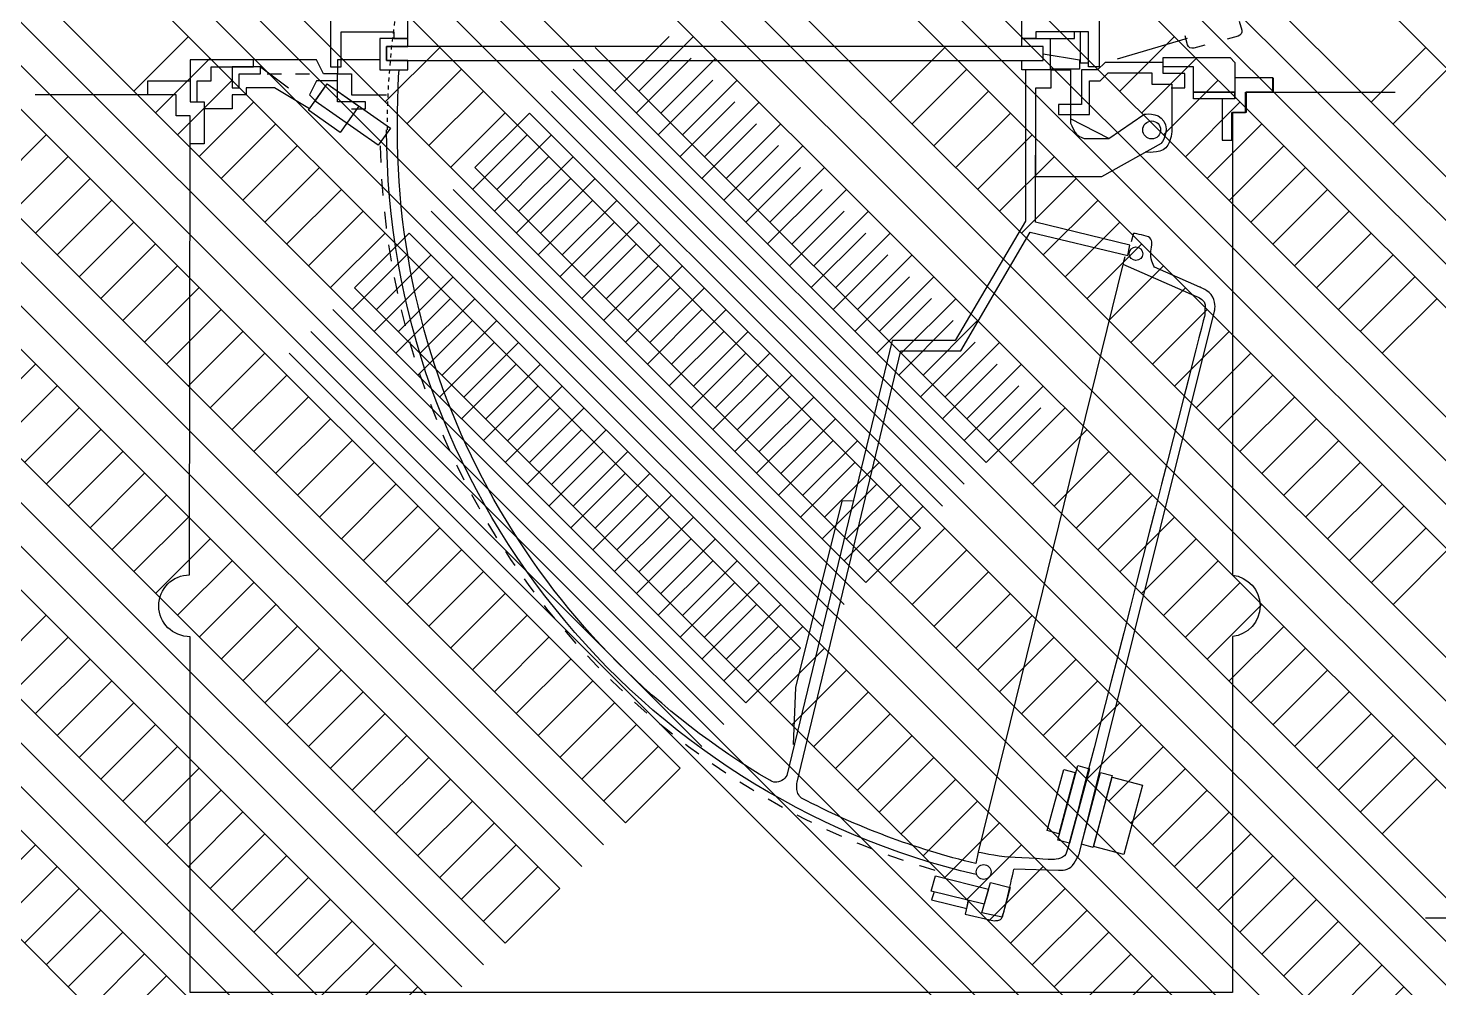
# Model space of a CAD drawing. Extents: x -55 to 222, y 59 to 251.
# Drawn here: x 38.5 to 160.6, y 102.2 to 185.3 of the extents above; entities that cross this region are included whole.
import ezdxf

# ---------------------------------------------------------------- set-up
doc = ezdxf.new("R2010")
doc.units = 0
doc.linetypes.add('AI9-LType1', pattern=[0.697088, 0.348544, -0.348544])
doc.linetypes.add('AI9-LType2', pattern=[2.865966, 1.432983, -1.432983])
doc.layers.add('LIVELLO_1', color=160, linetype='Continuous')

# ---------------------------------------------------------------- blocks, each defined once
blk = doc.blocks.new('AI9-BLK3')
at = {"layer": 'LIVELLO_1', "color": 7}
for p, q in [((-62.0733, 91.771056), (36.312426, -6.61777)), ((-63.966035, 89.878149), (34.419691, -8.509127)), ((-65.856531, 87.985413), (32.528333, -10.402207)), ((-72.479211, 81.362734), (25.906515, -17.022992)), ((-74.371429, 79.472927), (24.013435, -18.916072)), ((-76.262615, 77.580019), (22.123111, -20.807429)), ((-82.885294, 70.957512), (15.500432, -27.431314)), ((-84.777168, 69.064777), (13.607697, -29.322672)), ((-86.668526, 67.173419), (11.7172, -31.215407)), ((40.311148, 67.163773), (138.717545, -31.225054)), ((35.579654, 62.432451), (133.988462, -35.954825)), ((-93.292066, 60.55229), (5.094521, -37.836536)), ((33.687952, 60.539716), (132.094349, -37.847561)), ((-95.183251, 58.659555), (3.202647, -39.729272)), ((31.796595, 58.648358), (130.200924, -39.738918)), ((-97.075987, 56.76837), (1.309911, -41.620629)), ((29.903859, 56.757173), (128.309911, -41.630275)), ((-101.805931, 52.037048), (-3.420032, -46.352123)), ((25.173054, 52.025851), (123.577728, -46.361425)), ((-103.70814, 50.134494), (-5.301227, -48.254161)), ((23.279974, 50.134494), (121.686371, -48.254161)), ((-105.598636, 48.241758), (-7.193962, -50.145518)), ((21.387239, 48.241758), (119.793635, -50.145518)), ((-107.491544, 46.350573), (-9.085147, -52.038598)), ((19.494503, 46.350573), (117.9009, -52.038598)), ((-112.222866, 41.618907), (-13.81578, -56.768025)), ((14.764043, 41.618907), (113.170439, -56.768025)), ((-114.115946, 39.725999), (-15.708516, -58.659382)), ((12.871307, 39.725999), (111.277359, -58.659382)), ((-116.00782, 37.836364), (-17.601423, -60.552462)), ((10.979605, 37.836364), (109.384624, -60.552462)), ((-117.900555, 35.943629), (-19.494331, -62.44382)), ((9.08687, 35.943629), (107.493955, -62.44382)), ((-35.584305, 27.43941), (-30.855395, 32.170732)), ((6.040372, 27.43941), (10.771694, 32.170732)), ((8.139469, 27.429764), (12.871307, 32.159536)), ((49.774481, 27.429764), (54.504253, 32.161086)), ((-122.632222, 31.213685), (-24.224792, -67.174969)), ((-13.827666, 26.493559), (-9.096172, 31.224881)), ((4.356237, 31.213685), (102.761083, -67.174969)), ((29.903859, 26.482363), (34.635009, 31.213685)), ((71.536805, 26.482363), (76.268299, 31.213685)), ((-33.693981, 25.548225), (-28.962659, 30.277652)), ((-11.934758, 24.600824), (-7.203436, 29.332146)), ((2.463502, 29.320949), (100.87007, -69.066327)), ((7.931729, 25.548225), (12.663051, 30.279547)), ((10.032721, 25.537029), (14.764043, 30.268351)), ((31.796595, 24.591178), (36.527056, 29.3225)), ((51.665839, 25.537029), (56.399055, 30.268351)), ((73.42954, 24.591178), (78.160345, 29.3225)), ((-31.801074, 23.654973), (-27.07113, 28.386467)), ((9.824465, 23.654973), (14.553547, 28.386467)), ((11.925456, 23.643776), (16.655917, 28.375443)), ((53.558919, 23.643776), (58.289379, 28.375443)), ((-10.04185, 22.711017), (-5.313112, 27.43941)), ((0.570766, 27.429764), (98.977335, -70.959062)), ((33.687952, 22.698442), (38.419791, 27.429764)), ((-29.908338, 21.763788), (-25.179256, 26.493559)), ((11.7172, 21.763788), (16.446283, 26.493559)), ((13.818192, 21.752591), (18.548825, 26.482363)), ((55.451654, 21.752591), (60.182115, 26.482363)), ((-28.016808, 19.872603), (-23.287898, 24.600824)), ((-8.150665, 20.818281), (-3.420032, 25.548225)), ((-6.052774, 20.805707), (-1.322314, 25.537029)), ((-1.322314, 25.537029), (97.084944, -72.85042)), ((13.607697, 19.872603), (18.339018, 24.600824)), ((15.710238, 19.859856), (20.44156, 24.591178)), ((35.579654, 20.805707), (40.311148, 25.537029)), ((57.3437, 19.859856), (62.07485, 24.591178)), ((-47.883296, 18.925201), (-43.152663, 23.654973)), ((-6.257758, 18.925201), (-1.528675, 23.654973)), ((-4.160556, 18.9159), (0.570766, 23.643776)), ((37.47239, 18.9159), (42.203884, 23.643776)), ((-26.125623, 17.979867), (-21.395163, 22.711017)), ((15.500432, 17.979867), (20.230204, 22.711017)), ((17.603318, 17.968498), (22.33464, 22.698442)), ((59.236436, 17.970049), (63.967586, 22.698442)), ((-45.992111, 17.034016), (-41.261478, 21.763788)), ((-24.233577, 16.08851), (-19.503805, 20.818281)), ((-6.052774, 20.805707), (92.35345, -77.580191)), ((-4.365883, 17.034016), (0.36406, 21.763788)), ((-2.26782, 17.023164), (2.463502, 21.752591)), ((17.391617, 16.08851), (22.123111, 20.818281)), ((19.494503, 16.077313), (24.227376, 20.805707)), ((39.365814, 17.023164), (44.096964, 21.752591)), ((61.127793, 16.077313), (65.858943, 20.807085)), ((-44.099892, 15.141281), (-39.370121, 19.872603)), ((-2.474526, 15.141281), (2.256796, 19.872603)), ((-0.376635, 15.131807), (4.356237, 19.859856)), ((41.25855, 15.131807), (45.989699, 19.859856)), ((-22.340841, 14.195774), (-17.610897, 18.925201)), ((-7.945682, 18.9159), (90.460714, -79.472927)), ((19.284869, 14.195774), (24.013435, 18.925201)), ((21.387239, 14.184578), (26.118044, 18.9159)), ((63.020873, 14.186128), (67.751334, 18.9159)), ((-42.207157, 13.249923), (-37.477213, 17.979867)), ((-0.581446, 13.249923), (4.147292, 17.979867)), ((1.516273, 13.238727), (6.246733, 17.968498)), ((43.151285, 13.238727), (47.881746, 17.970049)), ((-40.315799, 11.357188), (-35.584305, 16.08851)), ((-20.449484, 12.304417), (-15.719023, 17.034016)), ((-9.83704, 17.023164), (88.567979, -81.366007)), ((1.309911, 11.357188), (6.040372, 16.08851)), ((3.410731, 11.347542), (8.139469, 16.077313)), ((21.176055, 12.304417), (25.906515, 17.034016)), ((23.279974, 12.29322), (28.010779, 17.023164)), ((45.042298, 11.347542), (49.774481, 16.077313)), ((64.913609, 12.29322), (69.644069, 17.024542)), ((-18.556576, 10.411337), (-13.827666, 15.141281)), ((-16.460236, 10.400485), (-11.729775, 15.130084)), ((-11.729775, 15.130084), (86.677311, -83.257364)), ((23.068101, 10.411337), (27.797873, 15.141281)), ((25.173054, 10.400485), (29.903859, 15.131807)), ((66.805655, 10.400485), (71.536805, 15.131807)), ((-38.422892, 9.466003), (-33.693981, 14.195774)), ((3.202647, 9.466003), (7.931729, 14.195774)), ((5.301399, 9.454634), (10.032721, 14.184578)), ((46.934344, 9.454634), (51.665839, 14.186128)), ((-36.529984, 7.572751), (-31.801074, 12.304417)), ((-16.665391, 8.518601), (-11.934758, 13.249923)), ((-14.569739, 8.5093), (-9.83704, 13.238727)), ((5.094521, 7.572751), (9.824465, 12.304417)), ((7.194135, 7.561898), (11.925456, 12.29322)), ((24.960836, 8.518601), (29.690608, 13.249923)), ((27.063378, 8.5093), (31.796595, 13.238727)), ((48.827424, 7.561898), (53.558919, 12.29322)), ((68.698391, 8.5093), (73.42954, 13.238727)), ((-14.773345, 6.625866), (-10.04185, 11.357188)), ((-12.677004, 6.61622), (-7.945682, 11.345991)), ((26.852194, 6.625866), (31.583344, 11.357188)), ((28.957836, 6.61622), (33.687952, 11.347542)), ((70.589748, 6.61622), (75.32262, 11.347542)), ((-34.63966, 5.680015), (-29.908338, 10.411337)), ((-16.460236, 10.400485), (81.944783, -87.988514)), ((6.985878, 5.680015), (11.7172, 10.411337)), ((9.08687, 5.670713), (13.818192, 10.400485)), ((50.720504, 5.670713), (55.451654, 10.400485)), ((-12.880437, 4.734681), (-8.150665, 9.466003)), ((-10.784096, 4.723484), (-6.052774, 9.454634)), ((28.744929, 4.734681), (33.474012, 9.466003)), ((30.849194, 4.723484), (35.579654, 9.454634)), ((72.482828, 4.723484), (77.213289, 9.454634)), ((-32.748303, 3.78728), (-28.016808, 8.518601)), ((-18.353316, 8.5093), (80.051358, -89.879871)), ((-10.989079, 2.843323), (-6.257758, 7.572751)), ((-8.891361, 2.832127), (-4.160556, 7.561898)), ((8.878614, 3.78728), (13.607697, 8.518601)), ((10.979605, 3.777633), (15.710238, 8.5093)), ((30.636287, 2.843323), (35.366747, 7.572751)), ((32.741929, 2.832127), (37.47239, 7.561898)), ((52.61324, 3.777633), (57.3437, 8.5093)), ((-30.855395, 1.897472), (-26.125623, 6.625866)), ((-20.246051, 6.61622), (78.160345, -91.772607)), ((10.771694, 1.897472), (15.500432, 6.625866)), ((12.871307, 1.884898), (17.603318, 6.61622)), ((54.504253, 1.886276), (59.235058, 6.61622)), ((-9.096172, 0.952138), (-4.365883, 5.680015)), ((-7.000003, 0.939391), (-2.26782, 5.670713)), ((32.528333, 0.952138), (37.258105, 5.680015)), ((34.635009, 0.939391), (39.365814, 5.670713)), ((-48.828975, -0.941114), (-44.099892, 3.78728)), ((-28.962659, 0.004737), (-24.233577, 4.734681)), ((-22.138959, 4.723484), (76.268299, -93.663964)), ((-7.203436, -0.941114), (-2.474526, 3.78728)), ((-5.106407, -0.951966), (-0.376635, 3.777633)), ((12.663051, 0.004737), (17.391617, 4.734681)), ((14.764043, -0.004909), (19.494503, 4.723484)), ((34.419691, -0.941114), (39.151185, 3.78728)), ((36.527056, -0.950416), (41.25855, 3.777633)), ((56.396299, -0.004909), (61.127793, 4.723484)), ((-27.07113, -1.886448), (-22.340841, 2.843323)), ((14.553547, -1.886448), (19.284869, 2.843323)), ((16.655917, -1.897645), (21.387239, 2.832127)), ((58.289379, -1.896267), (63.020873, 2.832127)), ((-46.937617, -2.833849), (-42.207157, 1.897472)), ((-5.313112, -2.833849), (-0.581446, 1.897472)), ((-3.213671, -2.843151), (1.516273, 1.884898)), ((36.312426, -2.832299), (41.042198, 1.897472)), ((38.418413, -2.843151), (43.151285, 1.884898)), ((-45.04471, -4.725035), (-40.315799, 0.004737)), ((-25.179256, -3.779184), (-20.449484, 0.950243)), ((-3.420032, -4.725035), (1.309911, 0.004737)), ((16.446283, -3.779184), (21.176055, 0.952138)), ((18.548825, -3.789002), (23.279974, 0.939391)), ((60.182115, -3.789002), (64.913609, 0.939391)), ((-23.287898, -5.670369), (-18.556576, -0.941114)), ((-1.322314, -4.736403), (3.409353, -0.004909)), ((18.339018, -5.670369), (23.068101, -0.941114)), ((20.44156, -5.681738), (25.173054, -0.950416)), ((40.311148, -4.734336), (45.042298, -0.004909)), ((62.07485, -5.681738), (66.805655, -0.950416)), ((-43.152663, -6.61777), (-38.422892, -1.886448)), ((-1.528675, -6.61777), (3.202647, -1.886448)), ((0.570766, -6.627416), (5.301399, -1.897645)), ((42.203884, -6.627416), (46.934344, -1.896267)), ((-21.395163, -7.563449), (-16.665391, -2.833849)), ((20.230204, -7.563449), (24.960836, -2.832299)), ((22.33464, -7.573095), (27.063378, -2.843151)), ((63.966208, -7.573095), (68.698391, -2.843151)), ((-41.261478, -8.509127), (-36.529984, -3.779184)), ((-19.503805, -9.456529), (-14.773345, -4.725035)), ((0.36406, -8.509127), (5.094521, -3.779184)), ((2.463502, -8.520152), (7.194135, -3.789002)), ((22.123111, -9.456529), (26.852194, -4.725035)), ((24.225998, -9.466175), (28.956458, -4.734336)), ((44.096964, -8.520152), (48.827424, -3.789002)), ((65.858943, -9.466175), (70.589748, -4.734336)), ((-39.370121, -10.402207), (-34.63966, -5.670369)), ((2.256796, -10.402207), (6.985878, -5.670369)), ((4.356237, -10.412887), (9.08687, -5.681738)), ((45.987632, -10.412887), (50.720504, -5.681738)), ((-17.610897, -11.347542), (-12.880437, -6.61777)), ((24.013435, -11.347542), (28.744929, -6.61777)), ((26.118044, -11.35891), (30.849194, -6.627416)), ((67.751334, -11.35891), (72.482828, -6.627416)), ((-37.477213, -12.294943), (-32.748303, -7.563449)), ((-15.719023, -13.240277), (-10.989079, -8.509127)), ((4.147292, -12.294943), (8.878614, -7.563449)), ((6.246733, -12.304245), (10.979605, -7.573095)), ((25.906515, -13.240277), (30.636287, -8.509127)), ((28.010779, -13.251646), (32.741929, -8.520152)), ((47.881746, -12.304245), (52.611517, -7.573095)), ((69.644069, -13.250268), (74.375564, -8.520152)), ((-35.584305, -14.187678), (-30.855395, -9.456529)), ((6.040372, -14.187678), (10.769799, -9.456529)), ((8.139469, -14.197325), (12.871307, -9.466175)), ((49.773103, -14.197325), (54.504253, -9.466175)), ((-13.827666, -15.133357), (-9.096172, -10.402207)), ((29.903859, -15.143003), (34.635009, -10.412887)), ((71.536805, -15.143003), (76.268299, -10.412887)), ((-33.693981, -16.079036), (-28.962659, -11.347542)), ((7.931729, -16.079036), (12.663051, -11.347542)), ((10.032721, -16.09006), (14.764043, -11.35891)), ((51.665839, -16.088682), (56.396299, -11.35891)), ((-31.801074, -17.970393), (-27.07113, -13.240277)), ((-11.934758, -17.022992), (-7.203436, -12.294943)), ((9.824465, -17.970393), (14.553547, -13.240277)), ((11.925456, -17.981418), (16.655917, -13.251646)), ((31.794872, -17.035739), (36.525677, -12.304245)), ((53.558919, -17.981418), (58.289379, -13.250268)), ((73.42954, -17.034016), (78.160345, -12.304245)), ((-10.04185, -18.916072), (-5.313112, -14.187678)), ((33.687952, -18.926752), (38.418413, -14.197325)), ((-29.909716, -19.861406), (-25.179256, -15.133357)), ((11.7172, -19.861406), (16.446283, -15.133357)), ((13.818192, -19.871052), (18.548825, -15.143003)), ((55.451654, -19.871052), (60.182115, -15.143003)), ((-28.016808, -21.754142), (-23.287898, -17.022992)), ((-8.150665, -20.807429), (-3.420032, -16.079036)), ((13.607697, -21.754142), (18.339018, -17.022992)), ((15.708688, -21.764132), (20.44156, -17.035739)), ((35.579654, -20.816731), (40.311148, -16.088682)), ((57.3437, -21.764132), (62.07485, -17.034016)), ((-47.883296, -22.700165), (-43.152663, -17.970393)), ((-6.257758, -22.700165), (-1.528675, -17.970393)), ((37.47239, -22.709467), (42.203884, -17.981418)), ((-26.125623, -23.645499), (-21.395163, -18.916072)), ((15.500432, -23.645499), (20.230204, -18.916072)), ((17.601423, -23.655145), (22.333262, -18.926752)), ((59.235058, -23.655145), (63.966208, -18.926752)), ((-45.992111, -24.591178), (-41.261478, -19.861406)), ((-4.365883, -24.591178), (0.36406, -19.861406)), ((39.363747, -24.602547), (44.096964, -19.871052)), ((-44.099892, -26.483913), (-39.370121, -21.754142)), ((-24.233577, -25.538579), (-19.503805, -20.807429)), ((-2.474526, -26.483913), (2.256796, -21.754142)), ((19.494503, -25.547881), (24.225998, -20.818109)), ((41.25855, -26.495282), (45.987632, -21.764132)), ((61.127793, -25.547881), (65.858943, -20.816731)), ((-22.340841, -27.431314), (-17.610897, -22.700165)), ((21.387239, -27.440961), (26.118044, -22.709467)), ((63.020873, -27.440961), (67.751334, -22.709467)), ((-42.207157, -28.377338), (-37.477213, -23.645499)), ((-0.581446, -28.377338), (4.147292, -23.645499)), ((43.149563, -28.386639), (47.881746, -23.655145)), ((-40.315799, -30.270073), (-35.584305, -25.538579)), ((-20.449484, -29.322672), (-15.719023, -24.591178)), ((1.309911, -30.270073), (6.040372, -25.538579)), ((23.279974, -29.333696), (28.010779, -24.602547)), ((45.042298, -30.279375), (49.773103, -25.547881)), ((64.913609, -29.333696), (69.644069, -24.602547)), ((-18.556576, -31.215407), (-13.827666, -26.483913)), ((25.170643, -31.225054), (29.901792, -26.495282)), ((66.805655, -31.225054), (71.536805, -26.495282)), ((-38.422892, -32.161086), (-33.693981, -27.431314)), ((3.202647, -32.161086), (7.931729, -27.431314)), ((46.934344, -32.172455), (51.665839, -27.440961)), ((-16.665391, -33.108487), (-11.934758, -28.377338)), ((27.063378, -33.117789), (31.794872, -28.386639)), ((68.698391, -33.117789), (73.42954, -28.386639)), ((-36.531534, -34.053821), (-31.801074, -29.322672)), ((-14.773345, -34.999845), (-10.04185, -30.270073)), ((5.094521, -34.053821), (9.824465, -29.322672)), ((28.956458, -35.009146), (33.687952, -30.279375)), ((48.827424, -34.063812), (53.558919, -29.333696)), ((70.589748, -35.009146), (75.32262, -30.279375)), ((-34.63966, -35.946557), (-29.909716, -31.215407)), ((50.720504, -35.956548), (55.451654, -31.225054)), ((-12.880437, -36.891202), (-8.150665, -32.161086)), ((30.849194, -36.901882), (35.579654, -32.172455)), ((72.482828, -36.901882), (77.213289, -32.172455)), ((-32.748303, -37.836536), (-28.016808, -33.108487)), ((-10.989079, -38.782215), (-6.257758, -34.053821)), ((32.741929, -38.791517), (37.47239, -34.063812)), ((52.611517, -37.847561), (57.3437, -33.117789)), ((-30.855395, -39.729272), (-26.125623, -34.999845)), ((54.504253, -39.738918), (59.235058, -35.009146)), ((-9.096172, -40.67495), (-4.365883, -35.943801)), ((34.635009, -40.684252), (39.363747, -35.956548)), ((-48.828975, -42.566308), (-44.099892, -37.836536)), ((-28.962659, -41.620629), (-24.233577, -36.891202)), ((-7.203436, -42.566308), (-2.474526, -37.836536)), ((36.525677, -42.577677), (41.25855, -37.847561)), ((56.396299, -41.630275), (61.127793, -36.901882)), ((-27.07113, -43.513709), (-22.340841, -38.782215)), ((58.289379, -43.523011), (63.020873, -38.791517)), ((-46.937617, -44.459043), (-42.207157, -39.729272)), ((-5.313112, -44.459043), (-0.581446, -39.729272)), ((38.418413, -44.46869), (43.149563, -39.738918)), ((-25.179256, -45.404722), (-20.449484, -40.67495)), ((60.182115, -45.416091), (64.913609, -40.684252)), ((-45.04471, -46.352123), (-40.315799, -41.620629)), ((-23.287898, -47.297802), (-18.556576, -42.566308)), ((-3.420032, -46.352123), (1.309911, -41.620629)), ((40.311148, -46.361425), (45.042298, -41.630275)), ((62.07485, -47.308826), (66.805655, -42.577677)), ((-43.152663, -48.244859), (-38.422892, -43.513709)), ((42.203884, -48.254161), (46.934344, -43.523011)), ((-21.395163, -49.190538), (-16.665391, -44.459043)), ((63.966208, -49.200184), (68.698391, -44.46869)), ((-41.261478, -50.136216), (-36.531534, -45.404722)), ((-19.503805, -51.083617), (-14.773345, -46.352123)), ((44.096964, -50.145518), (48.827424, -45.416091)), ((65.858943, -51.092919), (70.589748, -46.361425)), ((-39.370121, -52.028952), (-34.63966, -47.297802)), ((45.987632, -52.038598), (50.720504, -47.308826)), ((-17.610897, -52.97463), (-12.880437, -48.244859)), ((67.751334, -52.984277), (72.482828, -48.254161)), ((-37.477213, -53.920309), (-32.748303, -49.190538)), ((47.881746, -53.929955), (52.611517, -49.200184)), ((-15.719023, -54.867366), (-10.989079, -50.136216)), ((69.644069, -54.877012), (74.375564, -50.145518))]:
    blk.add_line(p, q, dxfattribs=at)
for points in [[(-60.180392, 93.663792), (38.205162, -4.725035), (42.934244, 0.004737)], [(-70.587853, 83.255469), (27.797873, -15.133357), (32.528333, -10.402207)], [(-80.993936, 72.85042), (17.391617, -25.538579), (22.123111, -20.807429)], [(-91.399847, 62.442097), (6.985878, -35.943801), (11.7172, -31.215407)]]:
    blk.add_lwpolyline(points, dxfattribs=at)
blk = doc.blocks.new('AI9-BLK1')
at = {"layer": 'LIVELLO_1', "color": 7}
for p, q in [((55.61, 29.49), (49.56, 27.71)), ((-24.62, 27.05), (-22.19, 25.23)), ((-24.02, 26.45), (-22.8, 26.45)), ((-21.59, 26.45), (-20.37, 26.45)), ((-34.34, 24.62), (-44.13, 24.62)), ((63.06, 24.86), (73.63, 24.86)), ((48.82, 20.84), (45.5, 22.55)), ((50.05, 9.92), (37.51, -40.97)), ((87.04, -46.68), (76.25, -46.68))]:
    blk.add_line(p, q, dxfattribs=at)
for points in [[(-11.86, 29.49), (-11.86, 31.31), (-18.55, 31.31), (-18.55, 27.05), (-17.64, 27.05), (-17.64, 30.09), (-13.08, 30.09), (-13.08, 29.49)], [(41.3, 29.49), (41.3, 31.31), (47.99, 31.31), (47.99, 27.05), (47.08, 27.05), (47.08, 30.09), (42.52, 30.09), (42.52, 29.49)], [(-11.86, 29.49), (-14.29, 29.49), (-14.29, 26.78), (-13.69, 26.78), (-11.86, 26.78), (-11.86, 27.59), (-13.69, 27.59), (-13.69, 28.81), (-11.86, 28.81)], [(41.3, 29.49), (43.74, 29.49), (43.74, 26.78), (43.13, 26.78), (41.3, 26.78), (41.3, 27.59), (43.13, 27.59), (43.13, 28.81), (41.3, 28.81)], [(-13.69, 28.81), (-13.69, 27.59), (43.13, 27.59), (43.13, 28.81), (41.3, 28.81)], [(-25.23, 27.66), (-30.7, 27.66), (-30.7, 24.01), (-30.09, 24.01), (-30.09, 25.84), (-28.88, 25.84), (-28.88, 27.05), (-27.66, 27.05), (-25.23, 27.05)], [(-24.62, 26.45), (-24.62, 27.05), (-27.06, 27.05), (-27.06, 25.23), (-26.45, 25.23), (-26.45, 26.45)], [(53.53, 27.86), (59.32, 27.86), (59.75, 27.43), (59.75, 24.86), (56.16, 24.86), (56.16, 27.05), (53.53, 27.05)], [(-34.35, 24.62), (-34.35, 25.84), (-30.7, 25.84), (-30.7, 24.01), (-29.49, 24.01), (-29.49, 20.37), (-30.7, 20.37), (-30.7, 22.8), (-31.92, 22.8), (-31.92, 24.62)], [(63.02, 26.09), (59.75, 26.09), (59.75, 24.27), (58.63, 24.27), (58.63, 20.68), (59.48, 20.68), (59.48, 23.09), (60.66, 23.09), (60.66, 24.86), (63.02, 24.86)], [(-18.85, 25.58), (-16.1, 23.65), (-17.7, 21.36), (-20.45, 23.29)], [(-18.85, 25.58), (-13.37, 21.74), (-14.42, 20.25), (-19.89, 24.08)], [(56.16, 24.86), (59.7, 24.86), (59.7, 24.27), (56.16, 24.27)], [(44.93, -33.81), (45.92, -34.07), (44.49, -39.38), (43.5, -39.11)], [(46.14, -33.48), (47.15, -33.75), (45.43, -40.19), (44.41, -39.92)], [(48.12, -34.07), (49.13, -34.34), (47.46, -40.57), (46.45, -40.29)], [(49.11, -34.47), (51.73, -35.17), (50.12, -41.18), (47.5, -40.48)], [(33.44, -44.35), (33.81, -43.01), (38.42, -44.19), (38.05, -45.48)], [(38.58, -43.6), (40.3, -44.03), (39.6, -46.6), (37.83, -46.23)]]:
    blk.add_lwpolyline(points, close=True, dxfattribs=at)
for points in [[(42.52, 29.49), (45.87, 29.49), (45.87, 30.11)], [(46.35, 30.11), (46.35, 27.38), (47.05, 27.38)], [(43.14, 28.18), (46.3, 27.64), (46.3, 26.84), (43.83, 26.84)], [(-14.29, 27.66), (-17.94, 27.66), (-17.94, 26.45), (-19.16, 26.45), (-19.76, 27.66), (-25.23, 27.66)], [(-17.94, 25.84), (-19.76, 25.84), (-20.37, 24.62), (-19.76, 24.01)], [(-16.72, 23.41), (-15.51, 23.41), (-15.51, 24.01), (-17.94, 24.01), (-17.94, 26.45), (-16.72, 26.45), (-16.72, 24.62), (-13.69, 24.62)], [(-20.37, 23.41), (-23.41, 25.23), (-25.84, 25.23), (-25.84, 24.62), (-27.06, 24.62), (-27.06, 24.01), (-27.06, 23.41), (-29.49, 23.41)], [(26.63, -10.53), (25.72, -10.58), (21.7, -26.72), (21.49, -31.65)], [(33.71, -44.41), (33.49, -45.1), (36.55, -45.85), (36.65, -45.21)]]:
    blk.add_lwpolyline(points, dxfattribs=at)
for centre, radius in [((52.54, 21.58), 0.775), ((51.18, 10.86), 0.59), ((37.99, -42.69), 0.644)]:
    blk.add_circle(centre, radius, dxfattribs=at)
at = {"layer": 'LIVELLO_1', "color": 7, "linetype": 'AI9-LType1'}
blk.add_open_spline([(-13.63, 21.59), (-13.63, 53.96), (9.56, 80.9), (40.21, 86.68)], degree=3, dxfattribs=at)
at = {"layer": 'LIVELLO_1', "color": 7}
for points, knots in [([(60.12, 31), (60.12, 31), (60.33, 30.22), (60.33, 30.22), (60.39, 30), (60.26, 29.76), (60.03, 29.7), (60.03, 29.7), (59.07, 29.44), (59.07, 29.44)], [0, 0, 0, 0, 1, 1, 1, 2, 2, 2, 3, 3, 3, 3]), ([(57.14, 28.92), (57.14, 28.92), (56.18, 28.66), (56.18, 28.66), (55.95, 28.6), (55.71, 28.74), (55.65, 28.96), (55.65, 28.96), (55.44, 29.74), (55.44, 29.74)], [0, 0, 0, 0, 1, 1, 1, 2, 2, 2, 3, 3, 3, 3]), ([(54.23, 25.23), (54.23, 25.23), (55.41, 25.23), (55.41, 25.23), (55.41, 25.23), (55.41, 26.46), (55.41, 26.46), (55.41, 26.46), (53.53, 26.46), (53.53, 26.46), (53.53, 26.46), (53.53, 27.43), (53.53, 27.43), (53.53, 27.43), (48.5, 27.43), (48.5, 27.43), (48.5, 27.43), (47.85, 26.79), (47.85, 26.79), (47.85, 26.79), (46.46, 26.79), (46.46, 26.79), (46.46, 26.79), (46.46, 23.78), (46.46, 23.78), (46.46, 23.78), (44.48, 23.78), (44.48, 23.78), (44.48, 23.78), (44.48, 22.93), (44.48, 22.93), (44.48, 22.93), (47.16, 22.93), (47.16, 22.93), (47.16, 22.93), (47.16, 25.82), (47.16, 25.82), (47.16, 25.82), (48.07, 25.82), (48.07, 25.82), (48.07, 25.82), (48.76, 26.52), (48.76, 26.52), (48.76, 26.52), (52.54, 26.52), (52.54, 26.52), (52.54, 26.52), (52.54, 25.55), (52.54, 25.55), (52.54, 25.55), (54.28, 25.55), (54.28, 25.55), (54.28, 25.55), (54.28, 21.58), (54.28, 21.58), (54.28, 21.58), (54.28, 20.57), (53.75, 20.03), (53.21, 19.5), (51.98, 19.66), (51.98, 19.66)], [0, 0, 0, 0, 1, 1, 1, 2, 2, 2, 3, 3, 3, 4, 4, 4, 5, 5, 5, 6, 6, 6, 7, 7, 7, 8, 8, 8, 9, 9, 9, 10, 10, 10, 11, 11, 11, 12, 12, 12, 13, 13, 13, 14, 14, 14, 15, 15, 15, 16, 16, 16, 17, 17, 17, 18, 18, 18, 19, 19, 19, 20, 20, 20, 20]), ([(63.06, 26.09), (63.06, 26.09), (63.06, 24.86), (63.06, 24.86), (63.06, 24.86), (60.71, 24.86), (60.71, 24.86), (60.71, 24.86), (60.71, 23.09), (60.71, 23.09), (60.71, 23.09), (59.53, 23.09), (59.53, 23.09), (59.53, 23.09), (59.53, -16.98), (59.53, -16.98), (60.87, -17.12), (61.92, -18.25), (61.92, -19.64), (61.92, -21.02), (60.87, -22.16), (59.53, -22.3), (59.53, -22.3), (59.53, -53.12), (59.53, -53.12), (59.53, -53.12), (-30.69, -53.12), (-30.69, -53.12), (-30.69, -53.12), (-30.69, -22.31), (-30.69, -22.31), (-32.22, -22.31), (-33.42, -21.12), (-33.42, -19.64), (-33.42, -18.16), (-32.22, -16.96), (-30.75, -16.96), (-30.75, -16.96), (-30.69, 21.59), (-30.69, 21.59), (-30.69, 21.59), (-30.69, 22.8), (-30.69, 22.8), (-30.69, 22.8), (-31.91, 22.8), (-31.91, 22.8), (-31.91, 22.8), (-31.91, 24.62), (-31.91, 24.62), (-31.91, 24.62), (-34.34, 24.62), (-34.34, 24.62)], [0, 0, 0, 0, 1, 1, 1, 2, 2, 2, 3, 3, 3, 4, 4, 4, 5, 5, 5, 6, 6, 6, 7, 7, 7, 8, 8, 8, 9, 9, 9, 10, 10, 10, 11, 11, 11, 12, 12, 12, 13, 13, 13, 14, 14, 14, 15, 15, 15, 16, 16, 16, 17, 17, 17, 17]), ([(41.61, 26.78), (41.61, 26.78), (41.61, 13.68), (41.61, 13.68), (41.61, 13.68), (35.53, 3.35), (35.53, 3.35), (35.53, 3.35), (30.06, 3.35), (30.06, 3.35), (30.06, 3.35), (20.95, -34.34), (20.95, -34.34), (20.76, -34.68), (20.36, -34.92), (19.93, -34.92), (19.8, -34.92), (19.58, -34.79), (19.47, -34.75), (0.18, -23.4), (-12.76, -2.42), (-12.76, 21.58), (-12.76, 23.01), (-12.71, 25.36), (-12.62, 26.76)], [0, 0, 0, 0, 1, 1, 1, 2, 2, 2, 3, 3, 3, 4, 4, 4, 5, 5, 5, 6, 6, 6, 7, 7, 7, 8, 8, 8, 8]), ([(45.5, 26.78), (45.5, 26.78), (43.83, 26.78), (43.83, 26.78), (43.83, 26.78), (43.83, 25.23), (43.83, 25.23), (43.83, 25.23), (42.52, 25.23), (42.52, 25.23), (42.52, 25.23), (42.52, 17.51), (42.52, 17.51), (42.52, 17.51), (48.18, 17.51), (48.18, 17.51), (48.18, 17.51), (53.37, 20.41), (53.37, 20.41), (53.37, 20.41), (54.12, 21.48), (53.59, 22.34), (53.05, 23.19), (51.87, 22.93), (51.87, 22.93), (51.87, 22.93), (48.82, 20.84), (48.82, 20.84), (48.82, 20.84), (46.73, 20.84), (46.73, 20.84), (46.73, 20.84), (46.19, 20.94), (45.92, 21.37), (45.66, 21.8), (45.5, 22.18), (45.5, 22.18), (45.5, 22.18), (45.5, 26.78), (45.5, 26.78)], [0, 0, 0, 0, 1, 1, 1, 2, 2, 2, 3, 3, 3, 4, 4, 4, 5, 5, 5, 6, 6, 6, 7, 7, 7, 8, 8, 8, 9, 9, 9, 10, 10, 10, 11, 11, 11, 12, 12, 12, 13, 13, 13, 13]), ([(50.21, 10.6), (50.21, 10.6), (50.05, 9.95), (50.05, 9.95), (50.05, 9.95), (56.43, 7.16), (56.43, 7.16), (56.43, 7.16), (56.86, 7.01), (57.07, 6.68), (57.29, 6.36), (57.13, 6.04), (57.13, 6.04), (57.13, 6.04), (57.13, 5.56), (57.13, 5.56), (57.13, 5.56), (45.39, -40.71), (45.12, -41.14), (44.85, -41.57), (44, -41.62), (44, -41.62), (44, -41.62), (41.37, -41.46), (40.24, -41.4), (39.12, -41.35), (37.51, -40.98), (37.51, -40.98), (37.51, -40.98), (37.32, -41.96), (37.32, -41.96), (32, -40.69), (26.95, -38.77), (22.23, -36.29), (21.96, -36.08), (21.81, -35.77), (21.81, -35.4), (21.81, -35.25), (21.81, -35.05), (21.86, -34.92), (21.86, -34.92), (30.81, 2.45), (30.81, 2.45), (30.81, 2.45), (36.01, 2.45), (36.01, 2.45), (36.01, 2.45), (42.01, 12.74), (42.01, 12.74), (42.01, 12.74), (50.48, 10.7), (50.48, 10.7), (50.48, 10.7), (50.64, 11.61), (50.64, 11.61), (50.64, 11.61), (42.49, 13.6), (42.49, 13.6), (42.49, 13.6), (42.52, 25.23), (42.52, 25.23)], [0, 0, 0, 0, 1, 1, 1, 2, 2, 2, 3, 3, 3, 4, 4, 4, 5, 5, 5, 6, 6, 6, 7, 7, 7, 8, 8, 8, 9, 9, 9, 10, 10, 10, 11, 11, 11, 12, 12, 12, 13, 13, 13, 14, 14, 14, 15, 15, 15, 16, 16, 16, 17, 17, 17, 18, 18, 18, 19, 19, 19, 20, 20, 20, 20]), ([(36.65, -45.21), (36.65, -45.21), (36.39, -46.34), (36.39, -46.34), (36.39, -46.34), (38.91, -46.93), (38.91, -46.93), (39.19, -46.84), (39.44, -46.98), (39.6, -46.6), (39.76, -46.23), (40.62, -42.42), (40.62, -42.42), (40.62, -42.42), (44.48, -42.53), (44.48, -42.53), (44.48, -42.53), (45.17, -42.59), (45.55, -42.26), (45.92, -41.94), (46.3, -41.03), (46.3, -41.03), (46.3, -41.03), (57.98, 5.88), (57.98, 5.88), (57.98, 5.88), (58.14, 6.52), (57.82, 7.11), (57.5, 7.7), (56.7, 7.97), (56.7, 7.97), (56.7, 7.97), (52.78, 9.69), (52.78, 9.69), (52.78, 9.69), (52.74, 9.74), (52.54, 10.22), (52.36, 10.7), (52.54, 11.56), (52.54, 11.56), (52.54, 11.56), (52.68, 12.15), (52.25, 12.31), (51.82, 12.47), (50.96, 12.63), (50.96, 12.63), (50.96, 12.63), (50.75, 11.88), (50.75, 11.88)], [0, 0, 0, 0, 1, 1, 1, 2, 2, 2, 3, 3, 3, 4, 4, 4, 5, 5, 5, 6, 6, 6, 7, 7, 7, 8, 8, 8, 9, 9, 9, 10, 10, 10, 11, 11, 11, 12, 12, 12, 13, 13, 13, 14, 14, 14, 15, 15, 15, 16, 16, 16, 16])]:
    blk.add_open_spline(points, degree=3, knots=knots, dxfattribs=at)
at = {"layer": 'LIVELLO_1', "color": 7, "linetype": 'AI9-LType2'}
blk.add_open_spline([(33.8, -42.56), (6.05, -34.46), (-14.23, -8.81), (-14.23, 21.57)], degree=3, dxfattribs=at)
at = {"layer": 'LIVELLO_1', "color": 7}
blk.add_open_spline([(37.35, -42.92), (8.09, -36.05), (-13.69, -9.78), (-13.69, 21.58)], degree=3, dxfattribs=at)
blk.add_blockref('AI9-BLK3', (0, -2.49), dxfattribs=at)

msp = doc.modelspace()

# ---------------------------------------------------------------- block references
at = {"layer": 'LIVELLO_1', "color": 7}
msp.add_blockref('AI9-BLK1', (83.244101, 154.933006), dxfattribs=at)

doc.saveas('drawing.dxf')
